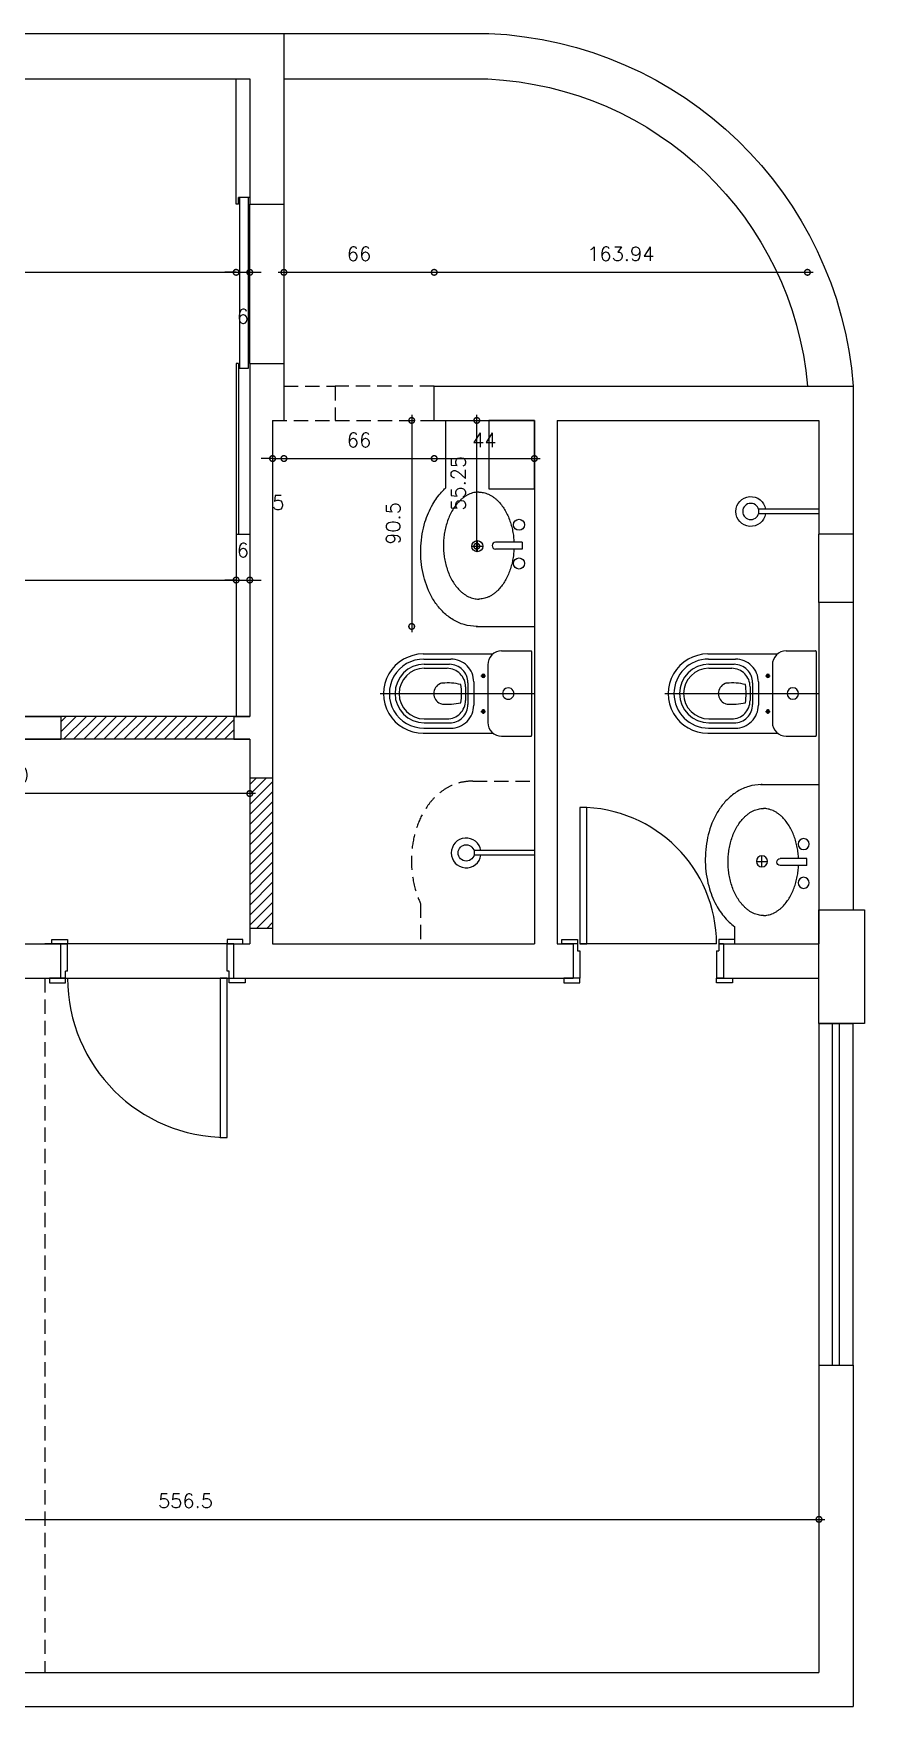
# Model space of a CAD drawing. Extents: x 126968 to 132038, y -1805 to 3860.
# Drawn here: x 128229 to 128594, y 2143 to 2878 of the extents above; entities that cross this region are included whole.
import ezdxf

# ---------------------------------------------------------------- set-up
doc = ezdxf.new("R2010")
doc.units = 0
doc.header["$MEASUREMENT"] = 0
doc.header["$PDMODE"] = 3
doc.linetypes.add('CONTINU', pattern=[0])
doc.linetypes.add('HIDDEN', pattern=[0.375, 0.25, -0.125])
doc.layers.get('0').update_dxf_attribs({"linetype": 'CONTINUOUS'})
doc.layers.get('Defpoints').update_dxf_attribs({"linetype": 'CONTINUOUS'})
doc.layers.add('COTA', color=8, linetype='CONTINUOUS', lineweight=5)
for name, color, linetype in [('PENA01', 1, 'CONTINUOUS'), ('PENA02', 2, 'CONTINUOUS'), ('PENA03', 3, 'CONTINUOUS'), ('PENA04', 4, 'CONTINUOUS'), ('PENA06', 6, 'CONTINUOUS')]:
    doc.layers.add(name, color=color, linetype=linetype)
doc.layers.add('PROJEÇÃO', color=1, linetype='HIDDEN', transparency=0.51)
doc.styles.get("Standard").update_dxf_attribs({"font": 'romans.shx'})
doc.dimstyles.new('COTAS_1_25', dxfattribs={"dimscale": 25, "dimtxt": 0.25, "dimasz": 0.2, "dimexe": 0.1, "dimexo": 0.2, "dimgap": 0.2, "dimtad": 1, "dimdsep": 46, "dimtxsty": 'Standard', "dimblk1": 'DOTSMALL', "dimblk2": 'DOTSMALL', "dimsah": 1, "dimcen": 0.1, "dimdle": 0.1, "dimse1": 1, "dimse2": 1, "dimclrt": 2, "dimadec": 0, "dimazin": 0, "dimtfac": 1, "dimtmove": 2, "dimatfit": 3, "dimldrblk": 'DOTSMALL', "dimfxl": 1, "dimtolj": 1, "dimtzin": 0, "dimarcsym": 0})
pattern_1 = [(45, (89948.3493, -6200.0578), (-2.2097087, 2.2097087), [])]

# ---------------------------------------------------------------- blocks, each defined once
blk = doc.blocks.new('LAVATORIO02')
at = {"layer": 'PENA02', "linetype": 'Continuous'}
for p, q in [((-0.4384, 0.2507), (-0.487, 0.2507)), ((-0.4627, 0.275), (-0.4627, 0.2264)), ((-0.4751, 0.0535), (-0.4751, 0.1702)), ((-0.4451, 0.0535), (-0.4451, 0.1702)), ((-0.4451, 0.0535), (-0.4751, 0.0535))]:
    blk.add_line(p, q, dxfattribs=at)
for centre in [(-0.4627, 0.2507), (-0.5387, 0.0674), (-0.3686, 0.0674)]:
    blk.add_circle(centre, 0.0243, dxfattribs=at)
blk.add_arc((-0.4601, 0.1702), 0.015, 0, 180, dxfattribs=at)
blk.add_rational_spline([(-0.2251, 0.2444), (-0.2251, 0.3994), (-0.4601, 0.3994), (-0.6951, 0.3994), (-0.6951, 0.2444)], [1, 0.688869268643, 1, 0.688869268642, 1], degree=2, knots=[3.141593, 3.141593, 3.141593, 4.712389, 4.712389, 6.283185, 6.283185, 6.283185], dxfattribs=at)
for points, weights in [([(-0.4751, 0.0897), (-0.6951, 0.0994), (-0.6951, 0.2444)], [0.97289345728, 0.703070764225, 1]), ([(-0.2251, 0.2444), (-0.2251, 0.0994), (-0.4451, 0.0897)], [1, 0.703070764227, 0.972893457279])]:
    blk.add_rational_spline(points, weights, degree=2, dxfattribs=at)
blk = doc.blocks.new('Chuveiro-30cm')
for p, q in [((0, 0.02), (-0.531, 0.02)), ((0, -0.02), (-0.531, -0.02))]:
    blk.add_line(p, q)
blk.add_circle((-0.599, 0), 0.0714)
blk.add_arc((-0.599, 0), 0.131, 8.7566, 351.2434)
blk = doc.blocks.new('7013017_p')
at = {"linetype": 'CONTINU'}
for points in [[(0, -0.6774), (0, 0)], [(-0.1875, -0.1437), (-0.1875, -0.0148)], [(-0.1848, -0.0121), (0.1848, -0.0121)], [(0.1875, -0.1437), (0.1875, -0.0148)], [(-0.174, -0.4881), (-0.174, -0.182)], [(-0.1266, -0.2047), (0.1266, -0.2047)], [(-0.0782, -0.2345), (-0.0782, -0.2147)], [(0.0782, -0.2351), (0.0782, -0.2144)], [(0.174, -0.488), (0.174, -0.182)], [(-0.0871, -0.2244), (-0.0688, -0.2244)], [(-0.0509, -0.2662), (0.0509, -0.2662)], [(-0.0479, -0.2918), (0.0479, -0.2918)], [(0.0681, -0.2244), (0.0887, -0.2244)], [(-0.1518, -0.4851), (-0.1518, -0.367)], [(-0.0303, -0.3027), (0.0303, -0.3027)], [(0.1518, -0.4851), (0.1518, -0.367)], [(-0.1286, -0.4834), (-0.1286, -0.3725)], [(-0.111, -0.4834), (-0.111, -0.3834)], [(0.111, -0.4834), (0.111, -0.3834)], [(0.1286, -0.4834), (0.1286, -0.3725)]]:
    blk.add_lwpolyline(points, dxfattribs=at)
for points in [[(-0.1848, -0.0121, 0.41424), (-0.1875, -0.0148)], [(0.1875, -0.0148, 0.414275), (0.1848, -0.0121)], [(-0.1875, -0.1437, 0.414214), (-0.1266, -0.2047)], [(0, -0.0896, 1), (0, -0.14)], [(0, -0.14, 1), (0, -0.0896)], [(0.1266, -0.2047, 0.414214), (0.1875, -0.1437)], [(-0.0782, -0.2168, 1), (-0.0782, -0.2319)], [(-0.0782, -0.2319, 1), (-0.0782, -0.2168)], [(0.0782, -0.2168, 1), (0.0782, -0.2319)], [(0.0782, -0.2319, 1), (0.0782, -0.2168)], [(-0.0509, -0.2662, 0.414214), (-0.1518, -0.367)], [(-0.0479, -0.2918, 0.414214), (-0.1286, -0.3725)], [(0.1286, -0.3725, 0.414214), (0.0479, -0.2918)], [(0.1518, -0.367, 0.414214), (0.0509, -0.2662)], [(-0.0303, -0.3027, 0.414214), (-0.111, -0.3834)], [(-0.04, -0.3232, 0.078063), (-0.0458, -0.404)], [(0.04, -0.3232, 0.080389), (-0.04, -0.3232)], [(0.111, -0.3834, 0.414214), (0.0303, -0.3027)], [(0.0458, -0.404, 0.078063), (0.04, -0.3232)], [(-0.0458, -0.404, 0.07471), (-0.0437, -0.4128)], [(-0.0437, -0.4128, 0.675827), (0.0437, -0.4128)], [(0.0437, -0.4128, 0.07471), (0.0458, -0.404)], [(-0.174, -0.4881, 1.000333), (0.174, -0.488)], [(-0.1518, -0.4851, 1), (0.1518, -0.4851)], [(-0.1286, -0.4834, 0.999998), (0.1286, -0.4834)], [(-0.111, -0.4834, 0.999998), (0.111, -0.4834)]]:
    blk.add_lwpolyline(points, format="xyb", dxfattribs=at)
blk = doc.blocks.new('_DOTSMALL')
at = {"color": 0, "linetype": 'ByBlock', "const_width": 0.5}
blk.add_lwpolyline([(-0.0625, 0, 1), (0.0625, 0, 1)], format="xyb", close=True, dxfattribs=at)
blk = doc.blocks.new('*D283')
at = {"layer": 'COTA', "color": 0, "lineweight": -2, "transparency": 16777216}
blk.add_line((128026.93, 2773.19), (128320.93, 2773.19), dxfattribs=at)
at = {"layer": 'Defpoints', "color": 0, "transparency": 16777216}
for p in [(128318.43, 2858.13), (128318.43, 2773.19), (128029.43, 2708.13)]:
    blk.add_point(p, dxfattribs=at)
at = {"layer": 'COTA', "color": 0, "lineweight": -2, "transparency": 16777216, "xscale": 5, "yscale": 5, "zscale": 5, "rotation": 180}
blk.add_blockref('_DOTSMALL', (128029.43, 2773.19), dxfattribs=at)
at = {"layer": 'COTA', "color": 0, "lineweight": -2, "transparency": 16777216, "xscale": 5, "yscale": 5, "zscale": 5}
blk.add_blockref('_DOTSMALL', (128318.43, 2773.19), dxfattribs=at)
at = {"layer": 'COTA', "color": 2, "transparency": 16777216, "insert": (128173.93, 2781.32), "char_height": 6.25, "attachment_point": 5}
blk.add_mtext('\\A1;289', dxfattribs=at)
blk = doc.blocks.new('*D284')
at = {"layer": 'COTA', "color": 0, "lineweight": -2, "transparency": 16777216}
for p, q in [((128318.43, 2773.19), (128313.43, 2773.19)), ((128318.43, 2773.19), (128324.43, 2773.19)), ((128324.43, 2773.19), (128329.43, 2773.19))]:
    blk.add_line(p, q, dxfattribs=at)
at = {"layer": 'Defpoints', "color": 0, "transparency": 16777216}
for p in [(128318.43, 2858.13), (128324.43, 2858.13), (128324.43, 2773.19)]:
    blk.add_point(p, dxfattribs=at)
at = {"layer": 'COTA', "color": 0, "lineweight": -2, "transparency": 16777216, "xscale": 5, "yscale": 5, "zscale": 5}
blk.add_blockref('_DOTSMALL', (128318.43, 2773.19), dxfattribs=at)
at = {"layer": 'COTA', "color": 0, "lineweight": -2, "transparency": 16777216, "xscale": 5, "yscale": 5, "zscale": 5, "rotation": 180}
blk.add_blockref('_DOTSMALL', (128324.43, 2773.19), dxfattribs=at)
at = {"layer": 'COTA', "color": 2, "transparency": 16777216, "insert": (128321.43, 2753.82), "char_height": 6.25, "attachment_point": 5}
blk.add_mtext('\\A1;6', dxfattribs=at)
blk = doc.blocks.new('*D285')
at = {"layer": 'COTA', "color": 0, "lineweight": -2, "transparency": 16777216}
blk.add_line((128326.93, 2544.21), (128111.93, 2544.21), dxfattribs=at)
at = {"layer": 'Defpoints', "color": 0, "transparency": 16777216}
for p in [(128114.43, 2568.13), (128324.43, 2568.13), (128114.43, 2544.21)]:
    blk.add_point(p, dxfattribs=at)
at = {"layer": 'COTA', "color": 0, "lineweight": -2, "transparency": 16777216, "xscale": 5, "yscale": 5, "zscale": 5, "rotation": 180}
blk.add_blockref('_DOTSMALL', (128114.43, 2544.21), dxfattribs=at)
at = {"layer": 'COTA', "color": 0, "lineweight": -2, "transparency": 16777216, "xscale": 5, "yscale": 5, "zscale": 5}
blk.add_blockref('_DOTSMALL', (128324.43, 2544.21), dxfattribs=at)
at = {"layer": 'COTA', "color": 2, "transparency": 16777216, "insert": (128219.43, 2552.33), "char_height": 6.25, "attachment_point": 5}
blk.add_mtext('\\A1;210', dxfattribs=at)
blk = doc.blocks.new('*D293')
at = {"layer": 'COTA', "color": 0, "lineweight": -2, "transparency": 16777216}
blk.add_line((128111.93, 2638.01), (128320.93, 2638.01), dxfattribs=at)
at = {"layer": 'Defpoints', "color": 0, "transparency": 16777216}
for p in [(128318.43, 2638.01), (128114.43, 2578.13), (128318.43, 2578.13)]:
    blk.add_point(p, dxfattribs=at)
at = {"layer": 'COTA', "color": 0, "lineweight": -2, "transparency": 16777216, "xscale": 5, "yscale": 5, "zscale": 5, "rotation": 180}
blk.add_blockref('_DOTSMALL', (128114.43, 2638.01), dxfattribs=at)
at = {"layer": 'COTA', "color": 0, "lineweight": -2, "transparency": 16777216, "xscale": 5, "yscale": 5, "zscale": 5}
blk.add_blockref('_DOTSMALL', (128318.43, 2638.01), dxfattribs=at)
at = {"layer": 'COTA', "color": 2, "transparency": 16777216, "insert": (128216.43, 2646.13), "char_height": 6.25, "attachment_point": 5}
blk.add_mtext('\\A1;204', dxfattribs=at)
blk = doc.blocks.new('*D294')
at = {"layer": 'COTA', "color": 0, "lineweight": -2, "transparency": 16777216}
for p, q in [((128318.43, 2638.01), (128313.43, 2638.01)), ((128318.43, 2638.01), (128324.43, 2638.01)), ((128324.43, 2638.01), (128329.43, 2638.01))]:
    blk.add_line(p, q, dxfattribs=at)
at = {"layer": 'Defpoints', "color": 0, "transparency": 16777216}
for p in [(128324.43, 2638.01), (128318.43, 2578.13), (128324.43, 2578.13)]:
    blk.add_point(p, dxfattribs=at)
at = {"layer": 'COTA', "color": 0, "lineweight": -2, "transparency": 16777216, "xscale": 5, "yscale": 5, "zscale": 5}
blk.add_blockref('_DOTSMALL', (128318.43, 2638.01), dxfattribs=at)
at = {"layer": 'COTA', "color": 0, "lineweight": -2, "transparency": 16777216, "xscale": 5, "yscale": 5, "zscale": 5, "rotation": 180}
blk.add_blockref('_DOTSMALL', (128324.43, 2638.01), dxfattribs=at)
at = {"layer": 'COTA', "color": 2, "transparency": 16777216, "insert": (128321.43, 2651.13), "char_height": 6.25, "attachment_point": 5}
blk.add_mtext('\\A1;6', dxfattribs=at)
blk = doc.blocks.new('*D295')
at = {"layer": 'COTA', "color": 0, "lineweight": -2, "transparency": 16777216}
blk.add_line((128336.93, 2773.19), (128407.93, 2773.19), dxfattribs=at)
at = {"layer": 'Defpoints', "color": 0, "transparency": 16777216}
for p in [(128405.43, 2773.19), (128339.43, 2723.13), (128405.43, 2723.13)]:
    blk.add_point(p, dxfattribs=at)
at = {"layer": 'COTA', "color": 0, "lineweight": -2, "transparency": 16777216, "xscale": 5, "yscale": 5, "zscale": 5, "rotation": 180}
blk.add_blockref('_DOTSMALL', (128339.43, 2773.19), dxfattribs=at)
at = {"layer": 'COTA', "color": 0, "lineweight": -2, "transparency": 16777216, "xscale": 5, "yscale": 5, "zscale": 5}
blk.add_blockref('_DOTSMALL', (128405.43, 2773.19), dxfattribs=at)
at = {"layer": 'COTA', "color": 2, "transparency": 16777216, "insert": (128372.43, 2781.32), "char_height": 6.25, "attachment_point": 5}
blk.add_mtext('\\A1;66', dxfattribs=at)
blk = doc.blocks.new('*D296')
at = {"layer": 'COTA', "color": 0, "lineweight": -2, "transparency": 16777216}
blk.add_line((128402.93, 2773.19), (128571.86, 2773.19), dxfattribs=at)
at = {"layer": 'Defpoints', "color": 0, "transparency": 16777216}
for p in [(128569.36, 2773.19), (128405.43, 2723.13), (128569.36, 2723.13)]:
    blk.add_point(p, dxfattribs=at)
at = {"layer": 'COTA', "color": 0, "lineweight": -2, "transparency": 16777216, "xscale": 5, "yscale": 5, "zscale": 5, "rotation": 180}
blk.add_blockref('_DOTSMALL', (128405.43, 2773.19), dxfattribs=at)
at = {"layer": 'COTA', "color": 0, "lineweight": -2, "transparency": 16777216, "xscale": 5, "yscale": 5, "zscale": 5}
blk.add_blockref('_DOTSMALL', (128569.36, 2773.19), dxfattribs=at)
at = {"layer": 'COTA', "color": 2, "transparency": 16777216, "insert": (128487.4, 2781.32), "char_height": 6.25, "attachment_point": 5}
blk.add_mtext('\\A1;163.94', dxfattribs=at)
blk = doc.blocks.new('*D297')
at = {"layer": 'COTA', "color": 0, "lineweight": -2, "transparency": 16777216}
for p, q in [((128334.43, 2691.39), (128329.43, 2691.39)), ((128334.43, 2691.39), (128339.43, 2691.39)), ((128339.43, 2691.39), (128344.43, 2691.39))]:
    blk.add_line(p, q, dxfattribs=at)
at = {"layer": 'Defpoints', "color": 0, "transparency": 16777216}
for p in [(128334.43, 2708.13), (128339.43, 2708.13), (128339.43, 2691.39)]:
    blk.add_point(p, dxfattribs=at)
at = {"layer": 'COTA', "color": 0, "lineweight": -2, "transparency": 16777216, "xscale": 5, "yscale": 5, "zscale": 5}
blk.add_blockref('_DOTSMALL', (128334.43, 2691.39), dxfattribs=at)
at = {"layer": 'COTA', "color": 0, "lineweight": -2, "transparency": 16777216, "xscale": 5, "yscale": 5, "zscale": 5, "rotation": 180}
blk.add_blockref('_DOTSMALL', (128339.43, 2691.39), dxfattribs=at)
at = {"layer": 'COTA', "color": 2, "transparency": 16777216, "insert": (128336.93, 2672.01), "char_height": 6.25, "attachment_point": 5}
blk.add_mtext('\\A1;5', dxfattribs=at)
blk = doc.blocks.new('*D298')
at = {"layer": 'COTA', "color": 0, "lineweight": -2, "transparency": 16777216}
blk.add_line((128336.93, 2691.39), (128407.93, 2691.39), dxfattribs=at)
at = {"layer": 'Defpoints', "color": 0, "transparency": 16777216}
for p in [(128339.43, 2708.13), (128405.43, 2708.13), (128405.43, 2691.39)]:
    blk.add_point(p, dxfattribs=at)
at = {"layer": 'COTA', "color": 0, "lineweight": -2, "transparency": 16777216, "xscale": 5, "yscale": 5, "zscale": 5, "rotation": 180}
blk.add_blockref('_DOTSMALL', (128339.43, 2691.39), dxfattribs=at)
at = {"layer": 'COTA', "color": 0, "lineweight": -2, "transparency": 16777216, "xscale": 5, "yscale": 5, "zscale": 5}
blk.add_blockref('_DOTSMALL', (128405.43, 2691.39), dxfattribs=at)
at = {"layer": 'COTA', "color": 2, "transparency": 16777216, "insert": (128372.43, 2699.51), "char_height": 6.25, "attachment_point": 5}
blk.add_mtext('\\A1;66', dxfattribs=at)
blk = doc.blocks.new('*D299')
at = {"layer": 'COTA', "color": 0, "lineweight": -2, "transparency": 16777216}
blk.add_line((128402.93, 2691.39), (128451.93, 2691.39), dxfattribs=at)
at = {"layer": 'Defpoints', "color": 0, "transparency": 16777216}
for p in [(128405.43, 2708.13), (128449.43, 2708.13), (128449.43, 2691.39)]:
    blk.add_point(p, dxfattribs=at)
at = {"layer": 'COTA', "color": 0, "lineweight": -2, "transparency": 16777216, "xscale": 5, "yscale": 5, "zscale": 5, "rotation": 180}
blk.add_blockref('_DOTSMALL', (128405.43, 2691.39), dxfattribs=at)
at = {"layer": 'COTA', "color": 0, "lineweight": -2, "transparency": 16777216, "xscale": 5, "yscale": 5, "zscale": 5}
blk.add_blockref('_DOTSMALL', (128449.43, 2691.39), dxfattribs=at)
at = {"layer": 'COTA', "color": 2, "transparency": 16777216, "insert": (128427.43, 2699.51), "char_height": 6.25, "attachment_point": 5}
blk.add_mtext('\\A1;44', dxfattribs=at)
blk = doc.blocks.new('*D300')
at = {"layer": 'COTA', "color": 0, "lineweight": -2, "transparency": 16777216}
blk.add_line((128424.14, 2650.38), (128424.14, 2710.63), dxfattribs=at)
at = {"layer": 'Defpoints', "color": 0, "transparency": 16777216}
for p in [(128424.14, 2708.13), (128429.43, 2708.13), (128424.36, 2652.88)]:
    blk.add_point(p, dxfattribs=at)
at = {"layer": 'COTA', "color": 0, "lineweight": -2, "transparency": 16777216, "xscale": 5, "yscale": 5, "zscale": 5}
for p, rotation in [((128424.14, 2708.13), 90), ((128424.14, 2652.88), 270)]:
    blk.add_blockref('_DOTSMALL', p, dxfattribs=dict(at, rotation=rotation))
at = {"layer": 'COTA', "color": 2, "transparency": 16777216, "insert": (128416.01, 2680.51), "char_height": 6.25, "attachment_point": 5, "rotation": 90}
blk.add_mtext('\\A1;55.25', dxfattribs=at)
blk = doc.blocks.new('*D301')
at = {"layer": 'COTA', "color": 0, "lineweight": -2, "transparency": 16777216}
blk.add_line((128395.54, 2710.63), (128395.54, 2615.13), dxfattribs=at)
at = {"layer": 'Defpoints', "color": 0, "transparency": 16777216}
for p in [(128410.43, 2708.13), (128395.54, 2617.63), (128449.45, 2617.63)]:
    blk.add_point(p, dxfattribs=at)
at = {"layer": 'COTA', "color": 0, "lineweight": -2, "transparency": 16777216, "xscale": 5, "yscale": 5, "zscale": 5}
for p, rotation in [((128395.54, 2708.13), 90), ((128395.54, 2617.63), 270)]:
    blk.add_blockref('_DOTSMALL', p, dxfattribs=dict(at, rotation=rotation))
at = {"layer": 'COTA', "color": 2, "transparency": 16777216, "insert": (128387.41, 2662.88), "char_height": 6.25, "attachment_point": 5, "rotation": 90}
blk.add_mtext('\\A1;90.5', dxfattribs=at)
blk = doc.blocks.new('*D304')
at = {"layer": 'COTA', "color": 0, "lineweight": -2, "transparency": 16777216}
blk.add_line((128015.43, 2225.36), (128576.93, 2225.36), dxfattribs=at)
at = {"layer": 'Defpoints', "color": 0, "transparency": 16777216}
for p in [(128574.43, 2225.36), (128017.93, 2158.13), (128574.43, 2158.13)]:
    blk.add_point(p, dxfattribs=at)
at = {"layer": 'COTA', "color": 0, "lineweight": -2, "transparency": 16777216, "xscale": 5, "yscale": 5, "zscale": 5, "rotation": 180}
blk.add_blockref('_DOTSMALL', (128017.93, 2225.36), dxfattribs=at)
at = {"layer": 'COTA', "color": 0, "lineweight": -2, "transparency": 16777216, "xscale": 5, "yscale": 5, "zscale": 5}
blk.add_blockref('_DOTSMALL', (128574.43, 2225.36), dxfattribs=at)
at = {"layer": 'COTA', "color": 2, "transparency": 16777216, "insert": (128296.18, 2233.48), "char_height": 6.25, "attachment_point": 5}
blk.add_mtext('\\A1;556.5', dxfattribs=at)

msp = doc.modelspace()

# ---------------------------------------------------------------- hatches: boundary and pattern name
at = {"layer": 'PENA06'}
h = msp.add_hatch(dxfattribs=at)
h.set_pattern_fill('ANSI31', color=256, scale=25)
h.set_pattern_definition(pattern_1)
h.paths.add_polyline_path([(128317.429, 2578.129), (128241.429, 2578.129), (128241.429, 2568.129), (128317.429, 2568.129)])
h = msp.add_hatch(dxfattribs=at)
h.set_pattern_fill('ANSI31', color=256, scale=25)
h.set_pattern_definition(pattern_1)
h.paths.add_polyline_path([(128334.429, 2551.129), (128324.429, 2551.129), (128324.429, 2485.129), (128334.429, 2485.129)])

# ---------------------------------------------------------------- linework, layer by layer
at = {"layer": 'PENA01'}
for p, q in [((128324.429, 2733.129), (128324.429, 2803.129)), ((128339.429, 2803.129), (128339.429, 2733.129)), ((128314.429, 2478.129), (128244.429, 2478.129)), ((128529.429, 2478.129), (128469.429, 2478.129)), ((128243.429, 2463.129), (128315.429, 2463.129))]:
    msp.add_line(p, q, dxfattribs=at)
at = {"layer": 'PENA01', "linetype": 'Continuous'}
for centre, radius, start, end in [((128469.429, 2478.129), 60, 360, 90), ((128314.429, 2463.129), 70, 180, 270)]:
    msp.add_arc(centre, radius, start, end, dxfattribs=at)
at = {"layer": 'PENA02'}
for p, q in [((128410.429, 2708.129), (128410.429, 2678.406)), ((128423.801, 2617.633), (128449.452, 2617.633)), ((128423.801, 2617.633), (128449.452, 2617.633)), ((128548.778, 2548.129), (128574.429, 2548.129)), ((128548.778, 2548.129), (128574.429, 2548.129)), ((128537.429, 2478.129), (128537.429, 2485.708)), ((128537.429, 2478.129), (128537.429, 2485.708)), ((128537.429, 2478.129), (128537.429, 2485.708))]:
    msp.add_line(p, q, dxfattribs=at)
at = {"layer": 'PENA02', "linetype": 'Continuous'}
for p, q in [((128574.429, 2628.129), (128574.429, 2658.129)), ((128574.429, 2628.129), (128574.429, 2658.129)), ((128589.429, 2658.129), (128589.429, 2628.129)), ((128589.429, 2658.129), (128589.429, 2628.129))]:
    msp.add_line(p, q, dxfattribs=at)
at = {"layer": 'PENA02'}
for points, knots in [([(128424.484, 2617.633), (128424.353, 2617.631), (128424.221, 2617.63), (128422.243, 2617.635), (128420.398, 2617.908), (128416.889, 2618.928), (128415.227, 2619.673), (128412.172, 2621.509), (128410.778, 2622.598), (128408.263, 2625.014), (128407.14, 2626.342), (128405.143, 2629.167), (128404.268, 2630.666), (128401.985, 2635.352), (128400.916, 2638.732), (128399.616, 2645.721), (128399.388, 2649.332), (128399.762, 2656.496), (128400.364, 2660.048), (128402.225, 2666.201), (128403.346, 2668.86), (128405.884, 2673.245), (128407.181, 2675.048), (128409.108, 2677.139), (128409.548, 2677.585), (128410.005, 2678.015), (128410.145, 2678.147), (128410.286, 2678.277), (128410.429, 2678.406)], [3.1192061, 3.1192061, 3.1192061, 3.1192061, 3.1321154, 3.1321154, 3.3137451, 3.3137451, 3.4953748, 3.4953748, 3.6770046, 3.6770046, 3.8586343, 3.8586343, 4.040264, 4.040264, 4.4033609, 4.4033609, 4.7664578, 4.7664578, 5.1295547, 5.1295547, 5.4275248, 5.4275248, 5.6599622, 5.6599622, 5.7253775, 5.7253775, 5.7253775, 5.745424, 5.745424, 5.745424, 5.745424]), ([(128549.46, 2548.129), (128549.329, 2548.131), (128549.198, 2548.132), (128547.22, 2548.127), (128545.375, 2547.854), (128541.866, 2546.834), (128540.203, 2546.089), (128537.149, 2544.253), (128535.755, 2543.164), (128533.24, 2540.748), (128532.117, 2539.42), (128530.119, 2536.595), (128529.244, 2535.096), (128526.962, 2530.41), (128525.893, 2527.03), (128524.593, 2520.041), (128524.364, 2516.43), (128524.738, 2509.266), (128525.34, 2505.714), (128527.201, 2499.561), (128528.323, 2496.902), (128530.86, 2492.517), (128532.158, 2490.714), (128534.085, 2488.623), (128534.525, 2488.177), (128534.981, 2487.747), (128535.75, 2487.023), (128536.566, 2486.344), (128537.429, 2485.708)], [3.1192061, 3.1192061, 3.1192061, 3.1192061, 3.1321154, 3.1321154, 3.3137451, 3.3137451, 3.4953748, 3.4953748, 3.6770046, 3.6770046, 3.8586343, 3.8586343, 4.040264, 4.040264, 4.4033609, 4.4033609, 4.7664578, 4.7664578, 5.1295547, 5.1295547, 5.4275248, 5.4275248, 5.6599622, 5.6599622, 5.7253775, 5.7253775, 5.7253775, 5.83552, 5.83552, 5.83552, 5.83552]), ([(128549.46, 2548.129), (128549.329, 2548.131), (128549.198, 2548.132), (128547.22, 2548.127), (128545.375, 2547.854), (128541.866, 2546.834), (128540.203, 2546.089), (128537.149, 2544.253), (128535.755, 2543.164), (128533.24, 2540.748), (128532.117, 2539.42), (128530.119, 2536.595), (128529.244, 2535.096), (128526.962, 2530.41), (128525.893, 2527.03), (128524.593, 2520.041), (128524.364, 2516.43), (128524.738, 2509.266), (128525.34, 2505.714), (128527.201, 2499.561), (128528.323, 2496.902), (128530.86, 2492.517), (128532.158, 2490.714), (128534.085, 2488.623), (128534.525, 2488.177), (128534.981, 2487.747), (128535.75, 2487.023), (128536.566, 2486.344), (128537.429, 2485.708)], [3.1192061, 3.1192061, 3.1192061, 3.1192061, 3.1321154, 3.1321154, 3.3137451, 3.3137451, 3.4953748, 3.4953748, 3.6770046, 3.6770046, 3.8586343, 3.8586343, 4.040264, 4.040264, 4.4033609, 4.4033609, 4.7664578, 4.7664578, 5.1295547, 5.1295547, 5.4275248, 5.4275248, 5.6599622, 5.6599622, 5.7253775, 5.7253775, 5.7253775, 5.83552, 5.83552, 5.83552, 5.83552])]:
    msp.add_open_spline(points, degree=3, knots=knots, dxfattribs=at)
at = {"layer": 'PENA03', "linetype": 'Continuous'}
for p, q in [((128241.429, 2478.129), (128244.429, 2478.129)), ((128244.429, 2466.129), (128244.429, 2478.129)), ((128314.429, 2466.129), (128314.429, 2478.129)), ((128317.429, 2478.129), (128314.429, 2478.129)), ((128468.429, 2478.129), (128468.429, 2475.129)), ((128530.429, 2478.129), (128530.429, 2475.129)), ((128468.429, 2475.129), (128469.429, 2475.129)), ((128469.429, 2475.129), (128469.429, 2463.129)), ((128529.429, 2475.129), (128529.429, 2463.129)), ((128529.429, 2475.129), (128530.429, 2475.129)), ((128241.429, 2463.129), (128243.429, 2463.129)), ((128243.429, 2463.129), (128243.429, 2466.129)), ((128244.429, 2466.129), (128243.429, 2466.129)), ((128315.429, 2466.129), (128314.429, 2466.129)), ((128315.429, 2466.129), (128314.429, 2466.129)), ((128315.429, 2463.129), (128315.429, 2466.129)), ((128315.429, 2463.129), (128317.429, 2463.129)), ((128469.429, 2463.129), (128466.429, 2463.129)), ((128532.429, 2463.129), (128529.429, 2463.129)), ((128574.429, 2443.129), (128574.429, 2293.129)), ((128589.429, 2293.129), (128589.429, 2443.129))]:
    msp.add_line(p, q, dxfattribs=at)
at = {"layer": 'PENA03'}
for points in [[(128339.429, 2878.129), (128429.429, 2878.129, -0.3798509), (128589.429, 2723.129), (128589.429, 2723.129)], [(128339.429, 2858.129), (128428.98, 2858.129, -0.3761204), (128569.365, 2723.129, -0.3761204)]]:
    msp.add_lwpolyline(points, format="xyb", dxfattribs=at)
at = {"layer": 'PENA03', "linetype": 'Continuous'}
for points in [[(128469.429, 2478.129), (128472.429, 2478.129), (128472.429, 2538.129), (128469.429, 2538.129)], [(128244.429, 2478.129), (128237.429, 2478.129), (128237.429, 2480.129), (128244.429, 2480.129)], [(128314.429, 2478.129), (128321.429, 2478.129), (128321.429, 2480.129), (128314.429, 2480.129)], [(128468.429, 2478.129), (128461.429, 2478.129), (128461.429, 2480.129), (128468.429, 2480.129)], [(128530.429, 2478.129), (128537.429, 2478.129), (128537.429, 2480.129), (128530.429, 2480.129)], [(128243.429, 2463.129), (128236.429, 2463.129), (128236.429, 2461.129), (128243.429, 2461.129)], [(128314.429, 2463.129), (128311.429, 2463.129), (128311.429, 2393.129), (128314.429, 2393.129)], [(128315.429, 2463.129), (128322.429, 2463.129), (128322.429, 2461.129), (128315.429, 2461.129)], [(128469.429, 2463.129), (128462.429, 2463.129), (128462.429, 2461.129), (128469.429, 2461.129)], [(128529.429, 2463.129), (128536.429, 2463.129), (128536.429, 2461.129), (128529.429, 2461.129)]]:
    msp.add_lwpolyline(points, close=True, dxfattribs=at)
at = {"layer": 'PENA04'}
for p, q in [((128318.429, 2803.129), (128318.429, 2858.129)), ((128319.429, 2803.129), (128318.429, 2803.129)), ((128324.429, 2806.129), (128319.429, 2806.129)), ((128319.429, 2803.129), (128319.429, 2806.129)), ((128318.429, 2733.129), (128318.429, 2578.129)), ((128319.429, 2733.129), (128318.429, 2733.129)), ((128319.429, 2733.129), (128319.429, 2658.129)), ((128318.429, 2658.129), (128324.429, 2658.129)), ((128468.429, 2478.129), (128466.429, 2478.129)), ((128532.429, 2478.129), (128530.429, 2478.129)), ((128580.429, 2293.129), (128580.429, 2443.129)), ((128583.429, 2293.129), (128583.429, 2443.129))]:
    msp.add_line(p, q, dxfattribs=at)
msp.add_lwpolyline([(128319.929, 2806.129), (128319.929, 2731.129), (128323.929, 2731.129), (128323.929, 2806.129), (128319.929, 2806.129)], dxfattribs=at)
at = {"layer": 'PENA06'}
for p, q in [((128199.429, 2878.129), (128339.429, 2878.129)), ((128199.429, 2878.129), (128339.429, 2878.129)), ((128339.429, 2878.129), (128339.429, 2803.129)), ((128339.429, 2878.129), (128339.429, 2803.129)), ((128199.429, 2858.129), (128324.429, 2858.129)), ((128199.429, 2858.129), (128324.429, 2858.129)), ((128324.429, 2858.129), (128324.429, 2803.129)), ((128324.429, 2858.129), (128324.429, 2803.129)), ((128324.429, 2858.129), (128324.429, 2803.129)), ((128324.429, 2858.129), (128324.429, 2803.129)), ((128324.429, 2803.129), (128339.429, 2803.129)), ((128324.429, 2803.129), (128339.429, 2803.129)), ((128324.429, 2803.129), (128339.429, 2803.129)), ((128324.429, 2733.129), (128324.429, 2578.129)), ((128324.429, 2733.129), (128324.429, 2578.129)), ((128324.429, 2733.129), (128339.429, 2733.129)), ((128324.429, 2733.129), (128324.429, 2578.129)), ((128324.429, 2733.129), (128324.429, 2578.129)), ((128324.429, 2733.129), (128339.429, 2733.129)), ((128324.429, 2733.129), (128324.429, 2578.129)), ((128324.429, 2733.129), (128324.429, 2578.129)), ((128339.429, 2733.129), (128339.429, 2708.129)), ((128339.429, 2733.129), (128339.429, 2723.129)), ((128405.429, 2723.129), (128589.429, 2723.129)), ((128421.929, 2723.129), (128589.429, 2723.129)), ((128589.429, 2723.129), (128589.429, 2658.129)), ((128589.429, 2723.129), (128589.429, 2658.129)), ((128334.429, 2708.129), (128334.429, 2478.129)), ((128334.429, 2708.129), (128339.429, 2708.129)), ((128334.429, 2708.129), (128334.429, 2551.129)), ((128334.429, 2708.129), (128339.429, 2708.129)), ((128405.429, 2708.129), (128449.429, 2708.129)), ((128421.929, 2708.129), (128449.429, 2708.129)), ((128449.429, 2708.129), (128449.429, 2478.129)), ((128449.429, 2708.129), (128449.429, 2478.129)), ((128459.429, 2708.129), (128459.429, 2478.129)), ((128459.429, 2708.129), (128574.429, 2708.129)), ((128459.429, 2708.129), (128459.429, 2478.129)), ((128459.429, 2708.129), (128574.429, 2708.129)), ((128574.429, 2708.129), (128574.429, 2658.129)), ((128574.429, 2708.129), (128574.429, 2658.129)), ((128574.429, 2628.129), (128574.429, 2478.129)), ((128574.429, 2628.129), (128574.429, 2478.129)), ((128589.429, 2628.129), (128589.429, 2493.129)), ((128589.429, 2628.129), (128589.429, 2493.129)), ((128324.429, 2578.129), (128112.429, 2578.129)), ((128114.429, 2578.129), (128241.429, 2578.129)), ((128317.429, 2578.129), (128318.429, 2578.129)), ((128317.429, 2578.129), (128318.429, 2578.129)), ((128317.429, 2578.129), (128324.429, 2578.129)), ((128324.429, 2568.129), (128112.429, 2568.129)), ((128114.429, 2568.129), (128241.429, 2568.129)), ((128317.429, 2568.129), (128324.429, 2568.129)), ((128317.429, 2568.129), (128324.429, 2568.129)), ((128324.429, 2568.129), (128324.429, 2551.129)), ((128324.429, 2568.129), (128324.429, 2478.129)), ((128324.429, 2568.129), (128324.429, 2551.129)), ((128324.429, 2568.129), (128324.429, 2551.129)), ((128324.429, 2551.129), (128334.429, 2551.129)), ((128324.429, 2485.129), (128324.429, 2478.129)), ((128324.429, 2485.129), (128334.429, 2485.129)), ((128324.429, 2485.129), (128324.429, 2478.129)), ((128334.429, 2485.129), (128334.429, 2478.129)), ((128045.929, 2478.129), (128241.429, 2478.129)), ((128217.429, 2478.129), (128241.429, 2478.129)), ((128241.429, 2478.129), (128234.429, 2478.129)), ((128241.429, 2478.129), (128234.429, 2478.129)), ((128317.429, 2478.129), (128324.429, 2478.129)), ((128317.429, 2478.129), (128324.429, 2478.129)), ((128317.429, 2478.129), (128324.429, 2478.129)), ((128334.429, 2478.129), (128449.429, 2478.129)), ((128334.429, 2478.129), (128449.429, 2478.129)), ((128459.429, 2478.129), (128466.429, 2478.129)), ((128459.429, 2478.129), (128466.429, 2478.129)), ((128459.429, 2478.129), (128466.429, 2478.129)), ((128466.429, 2478.129), (128466.429, 2463.129)), ((128466.429, 2478.129), (128466.429, 2463.129)), ((128466.429, 2478.129), (128466.429, 2463.129)), ((128532.429, 2478.129), (128574.429, 2478.129)), ((128532.429, 2478.129), (128532.429, 2463.129)), ((128532.429, 2478.129), (128574.429, 2478.129)), ((128532.429, 2478.129), (128532.429, 2463.129)), ((128532.429, 2478.129), (128532.429, 2463.129)), ((128045.929, 2463.129), (128241.429, 2463.129)), ((128234.429, 2463.129), (128241.429, 2463.129)), ((128317.429, 2463.129), (128466.429, 2463.129)), ((128317.429, 2463.129), (128466.429, 2463.129)), ((128532.429, 2463.129), (128574.429, 2463.129)), ((128532.429, 2463.129), (128574.429, 2463.129)), ((128574.429, 2293.129), (128574.429, 2158.129)), ((128574.429, 2293.129), (128574.429, 2158.129)), ((128589.429, 2293.129), (128589.429, 2143.129)), ((128589.429, 2293.129), (128589.429, 2143.129)), ((128172.929, 2158.129), (128574.429, 2158.129)), ((128234.429, 2158.129), (128574.429, 2158.129)), ((128171.929, 2143.129), (128589.429, 2143.129)), ((128172.929, 2143.129), (128589.429, 2143.129))]:
    msp.add_line(p, q, dxfattribs=at)
at = {"layer": 'PENA06', "linetype": 'Continuous'}
for p, q in [((128405.429, 2708.129), (128405.429, 2723.129)), ((128589.429, 2658.129), (128574.429, 2658.129)), ((128589.429, 2658.129), (128574.429, 2658.129)), ((128589.429, 2628.129), (128574.429, 2628.129)), ((128589.429, 2628.129), (128574.429, 2628.129)), ((128241.429, 2578.129), (128241.429, 2568.129)), ((128317.429, 2578.129), (128317.429, 2568.129)), ((128241.429, 2463.129), (128241.429, 2478.129)), ((128241.429, 2463.129), (128241.429, 2478.129)), ((128241.429, 2463.129), (128241.429, 2478.129)), ((128317.429, 2463.129), (128317.429, 2478.129)), ((128317.429, 2463.129), (128317.429, 2478.129)), ((128317.429, 2463.129), (128317.429, 2478.129)), ((128574.429, 2443.129), (128589.429, 2443.129)), ((128574.429, 2443.129), (128589.429, 2443.129)), ((128574.429, 2293.129), (128589.429, 2293.129)), ((128574.429, 2293.129), (128589.429, 2293.129))]:
    msp.add_line(p, q, dxfattribs=at)
at = {"layer": 'PENA06'}
for points in [[(128449.429, 2708.129), (128429.429, 2708.129), (128429.429, 2678.129), (128449.429, 2678.129)], [(128449.429, 2708.129), (128429.429, 2708.129), (128429.429, 2678.129), (128449.429, 2678.129)], [(128594.429, 2443.129), (128574.429, 2443.129), (128574.429, 2493.129), (128594.429, 2493.129)], [(128594.429, 2443.129), (128574.429, 2443.129), (128574.429, 2493.129), (128594.429, 2493.129)]]:
    msp.add_lwpolyline(points, close=True, dxfattribs=at)
at = {"layer": 'PROJEÇÃO', "ltscale": 25}
for p, q in [((128339.429, 2723.129), (128361.929, 2723.129)), ((128405.429, 2723.129), (128361.929, 2723.129)), ((128361.929, 2723.129), (128361.929, 2708.129)), ((128334.429, 2708.129), (128361.929, 2708.129)), ((128361.929, 2708.129), (128405.429, 2708.129)), ((128422.393, 2549.65), (128449.452, 2549.65)), ((128399.429, 2495.889), (128399.429, 2478.129)), ((128234.429, 2463.129), (128234.429, 2158.129))]:
    msp.add_line(p, q, dxfattribs=at)
msp.add_open_spline([(128422.393, 2549.65), (128420.739, 2549.675), (128419.081, 2549.508), (128415.829, 2548.802), (128414.24, 2548.255), (128411.259, 2546.862), (128409.866, 2546.016), (128407.302, 2544.111), (128406.129, 2543.051), (128403.991, 2540.779), (128403.027, 2539.566), (128400.456, 2535.813), (128399.115, 2533.114), (128397.052, 2527.464), (128396.331, 2524.51), (128395.473, 2518.489), (128395.337, 2515.421), (128395.661, 2508.901), (128396.207, 2505.455), (128397.735, 2499.992), (128398.496, 2497.898), (128399.429, 2495.889)], degree=3, knots=[3.1204824, 3.1204824, 3.1204824, 3.1204824, 3.2680161, 3.2680161, 3.419507, 3.419507, 3.5709979, 3.5709979, 3.7224888, 3.7224888, 3.8739797, 3.8739797, 4.1702561, 4.1702561, 4.4665325, 4.4665325, 4.762809, 4.762809, 5.099855, 5.099855, 5.3184078, 5.3184078, 5.3184078, 5.3184078], dxfattribs=at)

# ---------------------------------------------------------------- block references
at = {"layer": 'PENA01', "yscale": 100, "zscale": 100}
for p, xscale, rotation in [((128449.429, 2699.154), 100, 89.99999999999166), ((128574.429, 2468.129), -100, 90), ((128574.429, 2468.129), -100, 90)]:
    msp.add_blockref('LAVATORIO02', p, dxfattribs=dict(at, xscale=xscale, rotation=rotation))
at = {"layer": 'PENA02'}
for name, p, xscale, yscale, zscale, rotation in [('Chuveiro-30cm', (128574.429, 2668.129), -50, 50, 50, 180), ('Chuveiro-30cm', (128574.429, 2668.129), -50, 50, 50, 180), ('7013017_p', (128449.429, 2588.129), 100, 100, 100, 270.0000000000176), ('7013017_p', (128449.429, 2588.129), 100, 100, 100, 270.0000000000176), ('7013017_p', (128574.429, 2588.129), 100, 100, 100, 270), ('7013017_p', (128574.429, 2588.129), 100, 100, 100, 270)]:
    msp.add_blockref(name, p, dxfattribs=dict(at, xscale=xscale, yscale=yscale, zscale=zscale, rotation=rotation))
at = {"layer": 'PENA02', "xscale": 50, "yscale": 50, "zscale": 50}
msp.add_blockref('Chuveiro-30cm', (128449.429, 2518.129), dxfattribs=at)

# ---------------------------------------------------------------- dimensions: what is measured, and where the dimension line sits
at = {"layer": 'COTA'}
for base, p1, p2, picture, middle in [((128318.429, 2773.195), (128029.429, 2708.129), (128318.429, 2858.129), '*D283', (128173.929, 2781.32)), ((128324.429, 2773.195), (128318.429, 2858.129), (128324.429, 2858.129), '*D284', (128321.429, 2753.82)), ((128405.429, 2773.195), (128339.429, 2723.129), (128405.429, 2723.129), '*D295', (128372.429, 2781.32)), ((128569.365, 2773.195), (128405.429, 2723.129), (128569.365, 2723.129), '*D296', (128487.397, 2781.32)), ((128339.429, 2691.389), (128334.429, 2708.129), (128339.429, 2708.129), '*D297', (128336.929, 2672.014)), ((128405.429, 2691.389), (128339.429, 2708.129), (128405.429, 2708.129), '*D298', (128372.429, 2699.514)), ((128449.429, 2691.389), (128405.429, 2708.129), (128449.429, 2708.129), '*D299', (128427.429, 2699.514)), ((128324.429, 2638.009), (128318.429, 2578.129), (128324.429, 2578.129), '*D294', (128321.429, 2651.134)), ((128318.429, 2638.009), (128114.429, 2578.129), (128318.429, 2578.129), '*D293', (128216.429, 2646.134)), ((128114.429, 2544.205), (128324.429, 2568.129), (128114.429, 2568.129), '*D285', (128219.429, 2552.33)), ((128574.429, 2225.36), (128017.929, 2158.129), (128574.429, 2158.129), '*D304', (128296.179, 2233.485))]:
    dim = msp.add_linear_dim(base=base, p1=p1, p2=p2, dimstyle='COTAS_1_25', dxfattribs=at)
    dim.commit()
    dim.dimension.update_dxf_attribs({"geometry": picture, "text_midpoint": middle})
for base, p1, p2, picture, middle in [((128395.538, 2617.633), (128410.429, 2708.129), (128449.452, 2617.633), '*D301', (128387.413, 2662.881)), ((128424.139, 2708.129), (128424.361, 2652.883), (128429.429, 2708.129), '*D300', (128416.014, 2680.506))]:
    dim = msp.add_linear_dim(base=base, p1=p1, p2=p2, angle=90, dimstyle='COTAS_1_25', dxfattribs=at)
    dim.commit()
    dim.dimension.update_dxf_attribs({"geometry": picture, "text_midpoint": middle})

doc.saveas('drawing.dxf')
